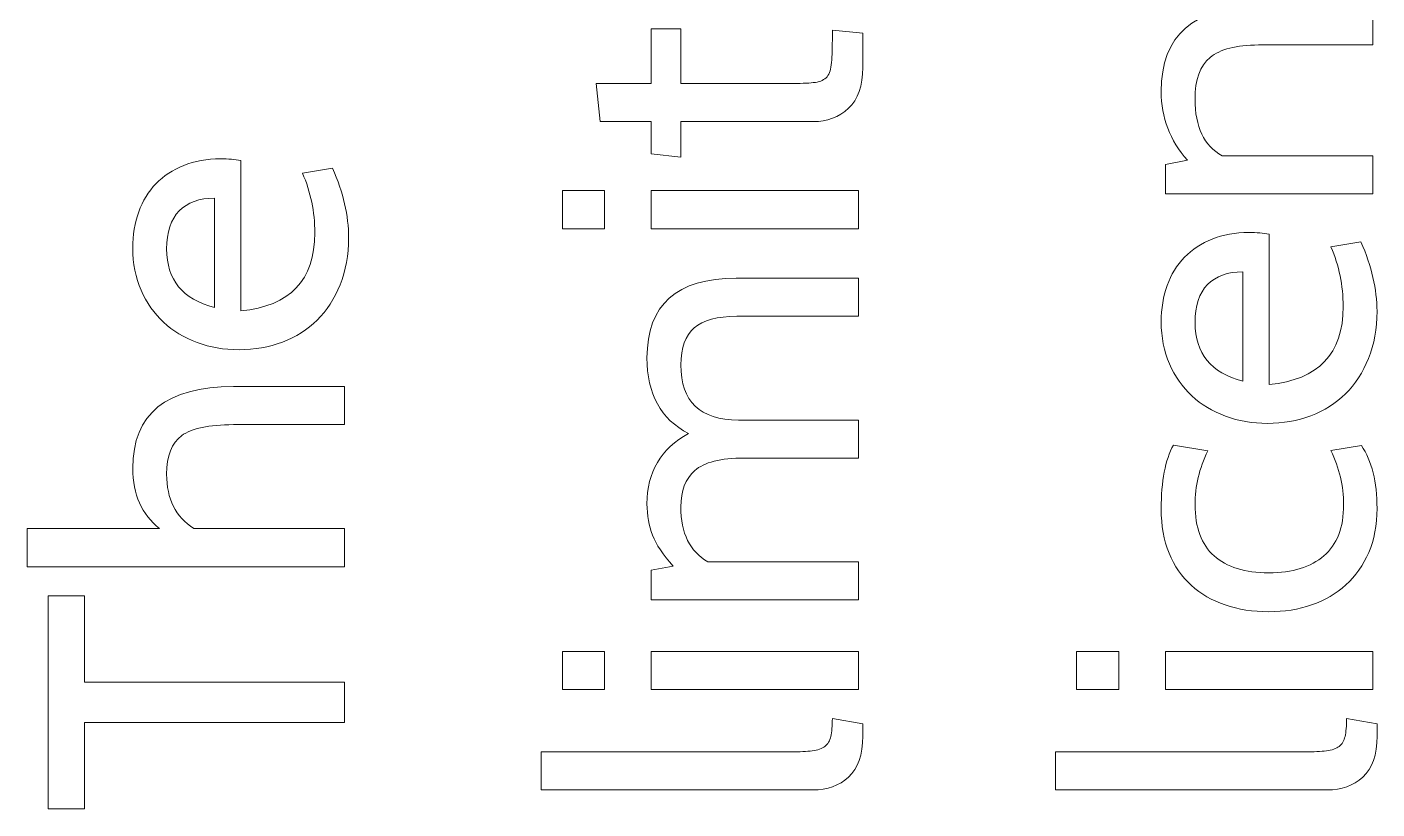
# Model space of a CAD drawing. Header units: centimetres. Extents: x -24 to 24.1, y -20.7 to 0.5.
# Drawn here: x 5.1704 to 5.5087, y -19.6128 to -19.4168 of the extents above; entities that cross this region are included whole.
import ezdxf

# ---------------------------------------------------------------- set-up
doc = ezdxf.new("R2010")
doc.units = ezdxf.units.CM
doc.header["$MEASUREMENT"] = 0
doc.layers.add('Layer 1', color=7, linetype='Continuous')

msp = doc.modelspace()

# ---------------------------------------------------------------- linework, layer by layer
at = {"layer": 'Layer 1', "color": 250, "lineweight": 9}
for points, knots in [([(5.50764, -19.411805), (5.50764, -19.411805), (5.50764, -19.421345), (5.50764, -19.421345), (5.50764, -19.421345), (5.50764, -19.421345), (5.47901, -19.421345), (5.47901, -19.421345), (5.47901, -19.421345), (5.47342, -19.421345), (5.46937, -19.422395), (5.46687, -19.424475), (5.46687, -19.424475), (5.46436, -19.426565), (5.4631, -19.430045), (5.4631, -19.434925), (5.4631, -19.434925), (5.4631, -19.441855), (5.46536, -19.446585), (5.46989, -19.449135), (5.46989, -19.449135), (5.46989, -19.449135), (5.50764, -19.449135), (5.50764, -19.449135), (5.50764, -19.449135), (5.50764, -19.449135), (5.50764, -19.458675), (5.50764, -19.458675), (5.50764, -19.458675), (5.50764, -19.458675), (5.45568, -19.458675), (5.45568, -19.458675), (5.45568, -19.458675), (5.45568, -19.458675), (5.45568, -19.451255), (5.45568, -19.451255), (5.45568, -19.451255), (5.45568, -19.451255), (5.46119, -19.450195), (5.46119, -19.450195), (5.46119, -19.450195), (5.45681, -19.445245), (5.45462, -19.439525), (5.45462, -19.433015), (5.45462, -19.433015), (5.45462, -19.418875), (5.46275, -19.411805), (5.47901, -19.411805), (5.47901, -19.411805), (5.47901, -19.411805), (5.50764, -19.411805), (5.50764, -19.411805)], [0, 0, 0, 0, 0.0714286, 0.0714286, 0.0714286, 0.0714286, 0.1428571, 0.1428571, 0.1428571, 0.1428571, 0.2142857, 0.2142857, 0.2142857, 0.2142857, 0.2857143, 0.2857143, 0.2857143, 0.2857143, 0.3571429, 0.3571429, 0.3571429, 0.3571429, 0.4285714, 0.4285714, 0.4285714, 0.4285714, 0.5, 0.5, 0.5, 0.5, 0.5714286, 0.5714286, 0.5714286, 0.5714286, 0.6428571, 0.6428571, 0.6428571, 0.6428571, 0.7142857, 0.7142857, 0.7142857, 0.7142857, 0.7857143, 0.7857143, 0.7857143, 0.7857143, 0.8571429, 0.8571429, 0.8571429, 0.8571429, 1, 1, 1, 1]), ([(5.37221, -19.417635), (5.37221, -19.417635), (5.37985, -19.418385), (5.37985, -19.418385), (5.37985, -19.418385), (5.37985, -19.418385), (5.37985, -19.426975), (5.37985, -19.426975), (5.37985, -19.426975), (5.37985, -19.431565), (5.37864, -19.434975), (5.37624, -19.437205), (5.37624, -19.437205), (5.37384, -19.439435), (5.3709, -19.440545), (5.36744, -19.440545), (5.36744, -19.440545), (5.36744, -19.440545), (5.33424, -19.440545), (5.33424, -19.440545), (5.33424, -19.440545), (5.33424, -19.440545), (5.33424, -19.449455), (5.33424, -19.449455), (5.33424, -19.449455), (5.33424, -19.449455), (5.32682, -19.448605), (5.32682, -19.448605), (5.32682, -19.448605), (5.32682, -19.448605), (5.32682, -19.440545), (5.32682, -19.440545), (5.32682, -19.440545), (5.32682, -19.440545), (5.31399, -19.440545), (5.31399, -19.440545), (5.31399, -19.440545), (5.31399, -19.440545), (5.31303, -19.431005), (5.31303, -19.431005), (5.31303, -19.431005), (5.31303, -19.431005), (5.32682, -19.431005), (5.32682, -19.431005), (5.32682, -19.431005), (5.32682, -19.431005), (5.32682, -19.417325), (5.32682, -19.417325), (5.32682, -19.417325), (5.32682, -19.417325), (5.33424, -19.417325), (5.33424, -19.417325), (5.33424, -19.417325), (5.33424, -19.417325), (5.33424, -19.431005), (5.33424, -19.431005), (5.33424, -19.431005), (5.33424, -19.431005), (5.36161, -19.431005), (5.36161, -19.431005), (5.36161, -19.431005), (5.36408, -19.431005), (5.36602, -19.430925), (5.36744, -19.430785), (5.36744, -19.430785), (5.36885, -19.430645), (5.36991, -19.430245), (5.37062, -19.429565), (5.37062, -19.429565), (5.37133, -19.428895), (5.37177, -19.427815), (5.37195, -19.426335), (5.37195, -19.426335), (5.37212, -19.424845), (5.37221, -19.422765), (5.37221, -19.420075), (5.37221, -19.420075), (5.37221, -19.420075), (5.37221, -19.417635), (5.37221, -19.417635)], [0, 0, 0, 0, 0.047619, 0.047619, 0.047619, 0.047619, 0.0952381, 0.0952381, 0.0952381, 0.0952381, 0.1428571, 0.1428571, 0.1428571, 0.1428571, 0.1904762, 0.1904762, 0.1904762, 0.1904762, 0.2380952, 0.2380952, 0.2380952, 0.2380952, 0.2857143, 0.2857143, 0.2857143, 0.2857143, 0.3333333, 0.3333333, 0.3333333, 0.3333333, 0.3809524, 0.3809524, 0.3809524, 0.3809524, 0.4285714, 0.4285714, 0.4285714, 0.4285714, 0.4761905, 0.4761905, 0.4761905, 0.4761905, 0.5238095, 0.5238095, 0.5238095, 0.5238095, 0.5714286, 0.5714286, 0.5714286, 0.5714286, 0.6190476, 0.6190476, 0.6190476, 0.6190476, 0.6666667, 0.6666667, 0.6666667, 0.6666667, 0.7142857, 0.7142857, 0.7142857, 0.7142857, 0.7619048, 0.7619048, 0.7619048, 0.7619048, 0.8095238, 0.8095238, 0.8095238, 0.8095238, 0.8571429, 0.8571429, 0.8571429, 0.8571429, 0.9047619, 0.9047619, 0.9047619, 0.9047619, 1, 1, 1, 1]), ([(5.22395, -19.450305), (5.22395, -19.450305), (5.22395, -19.487945), (5.22395, -19.487945), (5.22395, -19.487945), (5.23632, -19.486815), (5.24251, -19.480315), (5.24251, -19.468435), (5.24251, -19.468435), (5.24251, -19.463135), (5.24148, -19.458145), (5.23943, -19.453485), (5.23943, -19.453485), (5.23943, -19.453485), (5.24696, -19.452205), (5.24696, -19.452205), (5.24696, -19.452205), (5.24965, -19.458365), (5.25099, -19.464155), (5.25099, -19.469605), (5.25099, -19.469605), (5.25099, -19.473985), (5.25028, -19.477925), (5.24887, -19.481425), (5.24887, -19.481425), (5.24745, -19.484925), (5.24553, -19.487875), (5.24309, -19.490285), (5.24309, -19.490285), (5.24065, -19.492685), (5.23775, -19.494525), (5.23439, -19.495795), (5.23439, -19.495795), (5.23103, -19.497065), (5.22741, -19.497705), (5.22352, -19.497705), (5.22352, -19.497705), (5.21977, -19.497705), (5.21627, -19.497105), (5.21302, -19.495905), (5.21302, -19.495905), (5.20977, -19.494705), (5.20696, -19.493005), (5.20459, -19.490815), (5.20459, -19.490815), (5.20222, -19.488625), (5.20035, -19.485955), (5.19897, -19.482805), (5.19897, -19.482805), (5.19759, -19.479655), (5.1969, -19.476145), (5.1969, -19.472255), (5.1969, -19.472255), (5.1969, -19.468935), (5.1974, -19.465895), (5.19839, -19.463135), (5.19839, -19.463135), (5.19938, -19.460375), (5.20083, -19.458025), (5.20273, -19.456085), (5.20273, -19.456085), (5.20464, -19.454135), (5.20696, -19.452615), (5.20968, -19.451525), (5.20968, -19.451525), (5.2124, -19.450425), (5.21546, -19.449875), (5.21886, -19.449875), (5.21886, -19.449875), (5.22083, -19.449875), (5.22253, -19.450015), (5.22395, -19.450305)], [0, 0, 0, 0, 0.0526316, 0.0526316, 0.0526316, 0.0526316, 0.1052632, 0.1052632, 0.1052632, 0.1052632, 0.1578947, 0.1578947, 0.1578947, 0.1578947, 0.2105263, 0.2105263, 0.2105263, 0.2105263, 0.2631579, 0.2631579, 0.2631579, 0.2631579, 0.3157895, 0.3157895, 0.3157895, 0.3157895, 0.3684211, 0.3684211, 0.3684211, 0.3684211, 0.4210526, 0.4210526, 0.4210526, 0.4210526, 0.4736842, 0.4736842, 0.4736842, 0.4736842, 0.5263158, 0.5263158, 0.5263158, 0.5263158, 0.5789474, 0.5789474, 0.5789474, 0.5789474, 0.6315789, 0.6315789, 0.6315789, 0.6315789, 0.6842105, 0.6842105, 0.6842105, 0.6842105, 0.7368421, 0.7368421, 0.7368421, 0.7368421, 0.7894737, 0.7894737, 0.7894737, 0.7894737, 0.8421053, 0.8421053, 0.8421053, 0.8421053, 0.8947368, 0.8947368, 0.8947368, 0.8947368, 1, 1, 1, 1]), ([(5.31515, -19.457835), (5.31515, -19.457835), (5.31515, -19.467375), (5.31515, -19.467375), (5.31515, -19.467375), (5.31515, -19.467375), (5.30455, -19.467375), (5.30455, -19.467375), (5.30455, -19.467375), (5.30455, -19.467375), (5.30455, -19.457835), (5.30455, -19.457835), (5.30455, -19.457835), (5.30455, -19.457835), (5.31515, -19.457835), (5.31515, -19.457835)], [0, 0, 0, 0, 0.2, 0.2, 0.2, 0.2, 0.4, 0.4, 0.4, 0.4, 0.6, 0.6, 0.6, 0.6, 1, 1, 1, 1]), ([(5.37879, -19.457835), (5.37879, -19.457835), (5.37879, -19.467375), (5.37879, -19.467375), (5.37879, -19.467375), (5.37879, -19.467375), (5.32682, -19.467375), (5.32682, -19.467375), (5.32682, -19.467375), (5.32682, -19.467375), (5.32682, -19.457835), (5.32682, -19.457835), (5.32682, -19.457835), (5.32682, -19.457835), (5.37879, -19.457835), (5.37879, -19.457835)], [0, 0, 0, 0, 0.2, 0.2, 0.2, 0.2, 0.4, 0.4, 0.4, 0.4, 0.6, 0.6, 0.6, 0.6, 1, 1, 1, 1]), ([(5.20539, -19.472465), (5.20539, -19.480175), (5.20938, -19.485055), (5.21737, -19.487105), (5.21737, -19.487105), (5.21737, -19.487105), (5.21737, -19.459735), (5.21737, -19.459735), (5.21737, -19.459735), (5.21355, -19.459735), (5.2106, -19.460795), (5.20852, -19.462925), (5.20852, -19.462925), (5.20643, -19.465045), (5.20539, -19.468225), (5.20539, -19.472465)], [0, 0, 0, 0, 0.2, 0.2, 0.2, 0.2, 0.4, 0.4, 0.4, 0.4, 0.6, 0.6, 0.6, 0.6, 1, 1, 1, 1]), ([(5.48166, -19.468755), (5.48166, -19.468755), (5.48166, -19.506405), (5.48166, -19.506405), (5.48166, -19.506405), (5.49403, -19.505275), (5.50022, -19.498765), (5.50022, -19.486895), (5.50022, -19.486895), (5.50022, -19.481585), (5.49919, -19.476605), (5.49714, -19.471935), (5.49714, -19.471935), (5.49714, -19.471935), (5.50467, -19.470665), (5.50467, -19.470665), (5.50467, -19.470665), (5.50736, -19.476815), (5.5087, -19.482615), (5.5087, -19.488055), (5.5087, -19.488055), (5.5087, -19.492445), (5.508, -19.496385), (5.50658, -19.499885), (5.50658, -19.499885), (5.50517, -19.503385), (5.50324, -19.506335), (5.5008, -19.508735), (5.5008, -19.508735), (5.49836, -19.511145), (5.49546, -19.512985), (5.49211, -19.514255), (5.49211, -19.514255), (5.48875, -19.515525), (5.48512, -19.516165), (5.48124, -19.516165), (5.48124, -19.516165), (5.47749, -19.516165), (5.47399, -19.515565), (5.47074, -19.514355), (5.47074, -19.514355), (5.46748, -19.513155), (5.46467, -19.511465), (5.4623, -19.509265), (5.4623, -19.509265), (5.45994, -19.507075), (5.45806, -19.504405), (5.45668, -19.501265), (5.45668, -19.501265), (5.45531, -19.498115), (5.45462, -19.494595), (5.45462, -19.490705), (5.45462, -19.490705), (5.45462, -19.487385), (5.45511, -19.484345), (5.4561, -19.481585), (5.4561, -19.481585), (5.45709, -19.478835), (5.45854, -19.476485), (5.46045, -19.474535), (5.46045, -19.474535), (5.46236, -19.472595), (5.46467, -19.471075), (5.4674, -19.469975), (5.4674, -19.469975), (5.47012, -19.468875), (5.47318, -19.468335), (5.47657, -19.468335), (5.47657, -19.468335), (5.47855, -19.468335), (5.48025, -19.468475), (5.48166, -19.468755)], [0, 0, 0, 0, 0.0526316, 0.0526316, 0.0526316, 0.0526316, 0.1052632, 0.1052632, 0.1052632, 0.1052632, 0.1578947, 0.1578947, 0.1578947, 0.1578947, 0.2105263, 0.2105263, 0.2105263, 0.2105263, 0.2631579, 0.2631579, 0.2631579, 0.2631579, 0.3157895, 0.3157895, 0.3157895, 0.3157895, 0.3684211, 0.3684211, 0.3684211, 0.3684211, 0.4210526, 0.4210526, 0.4210526, 0.4210526, 0.4736842, 0.4736842, 0.4736842, 0.4736842, 0.5263158, 0.5263158, 0.5263158, 0.5263158, 0.5789474, 0.5789474, 0.5789474, 0.5789474, 0.6315789, 0.6315789, 0.6315789, 0.6315789, 0.6842105, 0.6842105, 0.6842105, 0.6842105, 0.7368421, 0.7368421, 0.7368421, 0.7368421, 0.7894737, 0.7894737, 0.7894737, 0.7894737, 0.8421053, 0.8421053, 0.8421053, 0.8421053, 0.8947368, 0.8947368, 0.8947368, 0.8947368, 1, 1, 1, 1]), ([(5.37879, -19.479785), (5.37879, -19.479785), (5.37879, -19.489335), (5.37879, -19.489335), (5.37879, -19.489335), (5.37879, -19.489335), (5.34824, -19.489335), (5.34824, -19.489335), (5.34824, -19.489335), (5.34336, -19.489335), (5.33981, -19.490285), (5.33758, -19.492195), (5.33758, -19.492195), (5.33536, -19.494105), (5.33424, -19.497215), (5.33424, -19.501525), (5.33424, -19.501525), (5.33424, -19.510715), (5.33905, -19.515315), (5.34867, -19.515315), (5.34867, -19.515315), (5.34867, -19.515315), (5.37879, -19.515315), (5.37879, -19.515315), (5.37879, -19.515315), (5.37879, -19.515315), (5.37879, -19.524855), (5.37879, -19.524855), (5.37879, -19.524855), (5.37879, -19.524855), (5.35015, -19.524855), (5.35015, -19.524855), (5.35015, -19.524855), (5.34421, -19.524855), (5.34008, -19.525905), (5.33774, -19.527985), (5.33774, -19.527985), (5.33541, -19.530075), (5.33424, -19.533095), (5.33424, -19.537055), (5.33424, -19.537055), (5.33424, -19.543705), (5.33651, -19.548295), (5.34103, -19.550845), (5.34103, -19.550845), (5.34103, -19.550845), (5.37879, -19.550845), (5.37879, -19.550845), (5.37879, -19.550845), (5.37879, -19.550845), (5.37879, -19.560385), (5.37879, -19.560385), (5.37879, -19.560385), (5.37879, -19.560385), (5.32682, -19.560385), (5.32682, -19.560385), (5.32682, -19.560385), (5.32682, -19.560385), (5.32682, -19.552965), (5.32682, -19.552965), (5.32682, -19.552965), (5.32682, -19.552965), (5.33233, -19.551905), (5.33233, -19.551905), (5.33233, -19.551905), (5.32979, -19.549075), (5.32806, -19.546495), (5.32714, -19.544165), (5.32714, -19.544165), (5.32622, -19.541825), (5.32576, -19.539215), (5.32576, -19.536315), (5.32576, -19.536315), (5.32576, -19.528395), (5.32922, -19.522525), (5.33615, -19.518705), (5.33615, -19.518705), (5.32922, -19.515105), (5.32576, -19.508775), (5.32576, -19.499725), (5.32576, -19.499725), (5.32576, -19.486435), (5.33322, -19.479785), (5.34814, -19.479785), (5.34814, -19.479785), (5.34814, -19.479785), (5.37879, -19.479785), (5.37879, -19.479785)], [0, 0, 0, 0, 0.0434783, 0.0434783, 0.0434783, 0.0434783, 0.0869565, 0.0869565, 0.0869565, 0.0869565, 0.1304348, 0.1304348, 0.1304348, 0.1304348, 0.173913, 0.173913, 0.173913, 0.173913, 0.2173913, 0.2173913, 0.2173913, 0.2173913, 0.2608696, 0.2608696, 0.2608696, 0.2608696, 0.3043478, 0.3043478, 0.3043478, 0.3043478, 0.3478261, 0.3478261, 0.3478261, 0.3478261, 0.3913043, 0.3913043, 0.3913043, 0.3913043, 0.4347826, 0.4347826, 0.4347826, 0.4347826, 0.4782609, 0.4782609, 0.4782609, 0.4782609, 0.5217391, 0.5217391, 0.5217391, 0.5217391, 0.5652174, 0.5652174, 0.5652174, 0.5652174, 0.6086957, 0.6086957, 0.6086957, 0.6086957, 0.6521739, 0.6521739, 0.6521739, 0.6521739, 0.6956522, 0.6956522, 0.6956522, 0.6956522, 0.7391304, 0.7391304, 0.7391304, 0.7391304, 0.7826087, 0.7826087, 0.7826087, 0.7826087, 0.826087, 0.826087, 0.826087, 0.826087, 0.8695652, 0.8695652, 0.8695652, 0.8695652, 0.9130435, 0.9130435, 0.9130435, 0.9130435, 1, 1, 1, 1]), ([(5.4631, -19.490925), (5.4631, -19.498625), (5.46709, -19.503505), (5.47508, -19.505555), (5.47508, -19.505555), (5.47508, -19.505555), (5.47508, -19.478195), (5.47508, -19.478195), (5.47508, -19.478195), (5.47127, -19.478195), (5.46832, -19.479255), (5.46623, -19.481375), (5.46623, -19.481375), (5.46414, -19.483495), (5.4631, -19.486675), (5.4631, -19.490925)], [0, 0, 0, 0, 0.2, 0.2, 0.2, 0.2, 0.4, 0.4, 0.4, 0.4, 0.6, 0.6, 0.6, 0.6, 1, 1, 1, 1]), ([(5.24993, -19.506935), (5.24993, -19.506935), (5.24993, -19.516475), (5.24993, -19.516475), (5.24993, -19.516475), (5.24993, -19.516475), (5.22214, -19.516475), (5.22214, -19.516475), (5.22214, -19.516475), (5.21599, -19.516475), (5.21166, -19.517395), (5.20915, -19.519235), (5.20915, -19.519235), (5.20664, -19.521075), (5.20539, -19.524295), (5.20539, -19.528885), (5.20539, -19.528885), (5.20539, -19.535105), (5.20765, -19.539635), (5.21217, -19.542465), (5.21217, -19.542465), (5.21217, -19.542465), (5.24993, -19.542465), (5.24993, -19.542465), (5.24993, -19.542465), (5.24993, -19.542465), (5.24993, -19.552115), (5.24993, -19.552115), (5.24993, -19.552115), (5.24993, -19.552115), (5.17039, -19.552115), (5.17039, -19.552115), (5.17039, -19.552115), (5.17039, -19.552115), (5.17039, -19.542465), (5.17039, -19.542465), (5.17039, -19.542465), (5.17039, -19.542465), (5.20358, -19.542465), (5.20358, -19.542465), (5.20358, -19.542465), (5.19913, -19.538995), (5.1969, -19.533975), (5.1969, -19.527405), (5.1969, -19.527405), (5.1969, -19.513755), (5.20532, -19.506935), (5.22214, -19.506935), (5.22214, -19.506935), (5.22214, -19.506935), (5.24993, -19.506935), (5.24993, -19.506935)], [0, 0, 0, 0, 0.0714286, 0.0714286, 0.0714286, 0.0714286, 0.1428571, 0.1428571, 0.1428571, 0.1428571, 0.2142857, 0.2142857, 0.2142857, 0.2142857, 0.2857143, 0.2857143, 0.2857143, 0.2857143, 0.3571429, 0.3571429, 0.3571429, 0.3571429, 0.4285714, 0.4285714, 0.4285714, 0.4285714, 0.5, 0.5, 0.5, 0.5, 0.5714286, 0.5714286, 0.5714286, 0.5714286, 0.6428571, 0.6428571, 0.6428571, 0.6428571, 0.7142857, 0.7142857, 0.7142857, 0.7142857, 0.7857143, 0.7857143, 0.7857143, 0.7857143, 0.8571429, 0.8571429, 0.8571429, 0.8571429, 1, 1, 1, 1]), ([(5.5087, -19.537475), (5.5087, -19.541655), (5.50801, -19.545325), (5.50664, -19.548505), (5.50664, -19.548505), (5.50526, -19.551695), (5.50335, -19.554395), (5.50091, -19.556625), (5.50091, -19.556625), (5.49847, -19.558845), (5.49561, -19.560525), (5.49232, -19.561655), (5.49232, -19.561655), (5.48903, -19.562795), (5.48544, -19.563355), (5.48155, -19.563355), (5.48155, -19.563355), (5.47759, -19.563355), (5.47397, -19.562795), (5.47068, -19.561655), (5.47068, -19.561655), (5.4674, -19.560525), (5.46455, -19.558885), (5.46215, -19.556725), (5.46215, -19.556725), (5.45974, -19.554575), (5.45789, -19.551885), (5.45658, -19.548665), (5.45658, -19.548665), (5.45527, -19.545455), (5.45462, -19.541755), (5.45462, -19.537585), (5.45462, -19.537585), (5.45462, -19.530655), (5.45564, -19.525315), (5.45769, -19.521575), (5.45769, -19.521575), (5.45769, -19.521575), (5.46628, -19.523055), (5.46628, -19.523055), (5.46628, -19.523055), (5.46416, -19.527435), (5.4631, -19.531925), (5.4631, -19.536525), (5.4631, -19.536525), (5.4631, -19.542255), (5.46469, -19.546525), (5.46787, -19.549355), (5.46787, -19.549355), (5.47105, -19.552185), (5.47562, -19.553605), (5.48155, -19.553605), (5.48155, -19.553605), (5.48749, -19.553605), (5.49211, -19.552185), (5.49539, -19.549355), (5.49539, -19.549355), (5.49868, -19.546525), (5.50033, -19.542255), (5.50033, -19.536525), (5.50033, -19.536525), (5.50033, -19.531855), (5.49926, -19.527335), (5.49714, -19.522955), (5.49714, -19.522955), (5.49714, -19.522955), (5.50478, -19.521675), (5.50478, -19.521675), (5.50478, -19.521675), (5.5074, -19.525565), (5.5087, -19.530835), (5.5087, -19.537475)], [0, 0, 0, 0, 0.0526316, 0.0526316, 0.0526316, 0.0526316, 0.1052632, 0.1052632, 0.1052632, 0.1052632, 0.1578947, 0.1578947, 0.1578947, 0.1578947, 0.2105263, 0.2105263, 0.2105263, 0.2105263, 0.2631579, 0.2631579, 0.2631579, 0.2631579, 0.3157895, 0.3157895, 0.3157895, 0.3157895, 0.3684211, 0.3684211, 0.3684211, 0.3684211, 0.4210526, 0.4210526, 0.4210526, 0.4210526, 0.4736842, 0.4736842, 0.4736842, 0.4736842, 0.5263158, 0.5263158, 0.5263158, 0.5263158, 0.5789474, 0.5789474, 0.5789474, 0.5789474, 0.6315789, 0.6315789, 0.6315789, 0.6315789, 0.6842105, 0.6842105, 0.6842105, 0.6842105, 0.7368421, 0.7368421, 0.7368421, 0.7368421, 0.7894737, 0.7894737, 0.7894737, 0.7894737, 0.8421053, 0.8421053, 0.8421053, 0.8421053, 0.8947368, 0.8947368, 0.8947368, 0.8947368, 1, 1, 1, 1]), ([(5.18481, -19.559325), (5.18481, -19.559325), (5.18481, -19.580965), (5.18481, -19.580965), (5.18481, -19.580965), (5.18481, -19.580965), (5.24993, -19.580965), (5.24993, -19.580965), (5.24993, -19.580965), (5.24993, -19.580965), (5.24993, -19.591145), (5.24993, -19.591145), (5.24993, -19.591145), (5.24993, -19.591145), (5.18481, -19.591145), (5.18481, -19.591145), (5.18481, -19.591145), (5.18481, -19.591145), (5.18481, -19.612775), (5.18481, -19.612775), (5.18481, -19.612775), (5.18481, -19.612775), (5.17569, -19.612775), (5.17569, -19.612775), (5.17569, -19.612775), (5.17569, -19.612775), (5.17569, -19.559325), (5.17569, -19.559325), (5.17569, -19.559325), (5.17569, -19.559325), (5.18481, -19.559325), (5.18481, -19.559325)], [0, 0, 0, 0, 0.1111111, 0.1111111, 0.1111111, 0.1111111, 0.2222222, 0.2222222, 0.2222222, 0.2222222, 0.3333333, 0.3333333, 0.3333333, 0.3333333, 0.4444444, 0.4444444, 0.4444444, 0.4444444, 0.5555556, 0.5555556, 0.5555556, 0.5555556, 0.6666667, 0.6666667, 0.6666667, 0.6666667, 0.7777778, 0.7777778, 0.7777778, 0.7777778, 1, 1, 1, 1]), ([(5.31515, -19.573325), (5.31515, -19.573325), (5.31515, -19.582865), (5.31515, -19.582865), (5.31515, -19.582865), (5.31515, -19.582865), (5.30455, -19.582865), (5.30455, -19.582865), (5.30455, -19.582865), (5.30455, -19.582865), (5.30455, -19.573325), (5.30455, -19.573325), (5.30455, -19.573325), (5.30455, -19.573325), (5.31515, -19.573325), (5.31515, -19.573325)], [0, 0, 0, 0, 0.2, 0.2, 0.2, 0.2, 0.4, 0.4, 0.4, 0.4, 0.6, 0.6, 0.6, 0.6, 1, 1, 1, 1]), ([(5.37879, -19.573325), (5.37879, -19.573325), (5.37879, -19.582865), (5.37879, -19.582865), (5.37879, -19.582865), (5.37879, -19.582865), (5.32682, -19.582865), (5.32682, -19.582865), (5.32682, -19.582865), (5.32682, -19.582865), (5.32682, -19.573325), (5.32682, -19.573325), (5.32682, -19.573325), (5.32682, -19.573325), (5.37879, -19.573325), (5.37879, -19.573325)], [0, 0, 0, 0, 0.2, 0.2, 0.2, 0.2, 0.4, 0.4, 0.4, 0.4, 0.6, 0.6, 0.6, 0.6, 1, 1, 1, 1]), ([(5.44401, -19.573325), (5.44401, -19.573325), (5.44401, -19.582865), (5.44401, -19.582865), (5.44401, -19.582865), (5.44401, -19.582865), (5.4334, -19.582865), (5.4334, -19.582865), (5.4334, -19.582865), (5.4334, -19.582865), (5.4334, -19.573325), (5.4334, -19.573325), (5.4334, -19.573325), (5.4334, -19.573325), (5.44401, -19.573325), (5.44401, -19.573325)], [0, 0, 0, 0, 0.2, 0.2, 0.2, 0.2, 0.4, 0.4, 0.4, 0.4, 0.6, 0.6, 0.6, 0.6, 1, 1, 1, 1]), ([(5.50764, -19.573325), (5.50764, -19.573325), (5.50764, -19.582865), (5.50764, -19.582865), (5.50764, -19.582865), (5.50764, -19.582865), (5.45568, -19.582865), (5.45568, -19.582865), (5.45568, -19.582865), (5.45568, -19.582865), (5.45568, -19.573325), (5.45568, -19.573325), (5.45568, -19.573325), (5.45568, -19.573325), (5.50764, -19.573325), (5.50764, -19.573325)], [0, 0, 0, 0, 0.2, 0.2, 0.2, 0.2, 0.4, 0.4, 0.4, 0.4, 0.6, 0.6, 0.6, 0.6, 1, 1, 1, 1]), ([(5.37221, -19.590085), (5.37221, -19.590085), (5.37985, -19.591465), (5.37985, -19.591465), (5.37985, -19.591465), (5.37985, -19.591465), (5.37985, -19.594535), (5.37985, -19.594535), (5.37985, -19.594535), (5.37985, -19.599205), (5.37866, -19.602615), (5.37629, -19.604775), (5.37629, -19.604775), (5.37392, -19.606925), (5.37094, -19.608005), (5.36733, -19.608005), (5.36733, -19.608005), (5.36733, -19.608005), (5.29925, -19.608005), (5.29925, -19.608005), (5.29925, -19.608005), (5.29925, -19.608005), (5.29925, -19.598455), (5.29925, -19.598455), (5.29925, -19.598455), (5.29925, -19.598455), (5.36182, -19.598455), (5.36182, -19.598455), (5.36182, -19.598455), (5.36401, -19.598455), (5.36579, -19.598375), (5.36717, -19.598195), (5.36717, -19.598195), (5.36855, -19.598015), (5.36961, -19.597645), (5.37035, -19.597085), (5.37035, -19.597085), (5.3711, -19.596515), (5.37159, -19.595685), (5.37184, -19.594585), (5.37184, -19.594585), (5.37209, -19.593495), (5.37221, -19.591985), (5.37221, -19.590085)], [0, 0, 0, 0, 0.0833333, 0.0833333, 0.0833333, 0.0833333, 0.1666667, 0.1666667, 0.1666667, 0.1666667, 0.25, 0.25, 0.25, 0.25, 0.3333333, 0.3333333, 0.3333333, 0.3333333, 0.4166667, 0.4166667, 0.4166667, 0.4166667, 0.5, 0.5, 0.5, 0.5, 0.5833333, 0.5833333, 0.5833333, 0.5833333, 0.6666667, 0.6666667, 0.6666667, 0.6666667, 0.75, 0.75, 0.75, 0.75, 0.8333333, 0.8333333, 0.8333333, 0.8333333, 1, 1, 1, 1]), ([(5.50107, -19.590085), (5.50107, -19.590085), (5.5087, -19.591465), (5.5087, -19.591465), (5.5087, -19.591465), (5.5087, -19.591465), (5.5087, -19.594535), (5.5087, -19.594535), (5.5087, -19.594535), (5.5087, -19.599205), (5.50752, -19.602615), (5.50515, -19.604775), (5.50515, -19.604775), (5.50278, -19.606925), (5.4998, -19.608005), (5.49619, -19.608005), (5.49619, -19.608005), (5.49619, -19.608005), (5.4281, -19.608005), (5.4281, -19.608005), (5.4281, -19.608005), (5.4281, -19.608005), (5.4281, -19.598455), (5.4281, -19.598455), (5.4281, -19.598455), (5.4281, -19.598455), (5.49067, -19.598455), (5.49067, -19.598455), (5.49067, -19.598455), (5.49287, -19.598455), (5.49465, -19.598375), (5.49603, -19.598195), (5.49603, -19.598195), (5.49741, -19.598015), (5.49847, -19.597645), (5.49921, -19.597085), (5.49921, -19.597085), (5.49995, -19.596515), (5.50045, -19.595685), (5.5007, -19.594585), (5.5007, -19.594585), (5.50094, -19.593495), (5.50107, -19.591985), (5.50107, -19.590085)], [0, 0, 0, 0, 0.0833333, 0.0833333, 0.0833333, 0.0833333, 0.1666667, 0.1666667, 0.1666667, 0.1666667, 0.25, 0.25, 0.25, 0.25, 0.3333333, 0.3333333, 0.3333333, 0.3333333, 0.4166667, 0.4166667, 0.4166667, 0.4166667, 0.5, 0.5, 0.5, 0.5, 0.5833333, 0.5833333, 0.5833333, 0.5833333, 0.6666667, 0.6666667, 0.6666667, 0.6666667, 0.75, 0.75, 0.75, 0.75, 0.8333333, 0.8333333, 0.8333333, 0.8333333, 1, 1, 1, 1])]:
    msp.add_open_spline(points, degree=3, knots=knots, dxfattribs=at)

doc.saveas('drawing.dxf')
